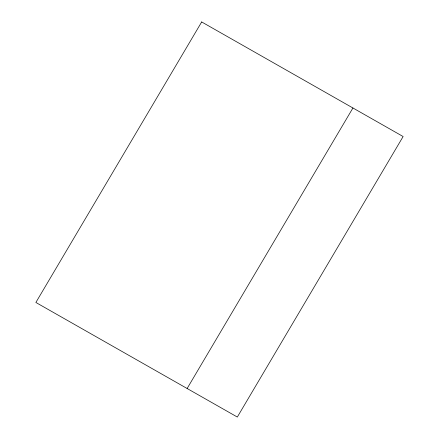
<?xml version="1.0" encoding="UTF-8"?>
<svg xmlns="http://www.w3.org/2000/svg" width="439" height="439" viewBox="0 0 439 439"><rect width="100%" height="100%" fill="white"/><g stroke="black" fill="none" stroke-linecap="round" stroke-linejoin="round"><path stroke-width="0.66" d="M187.135 388.504L352.934 107.983M201.677 21.95L35.872 302.466L237.323 417.05L403.128 136.534L201.677 21.95"/></g></svg>
